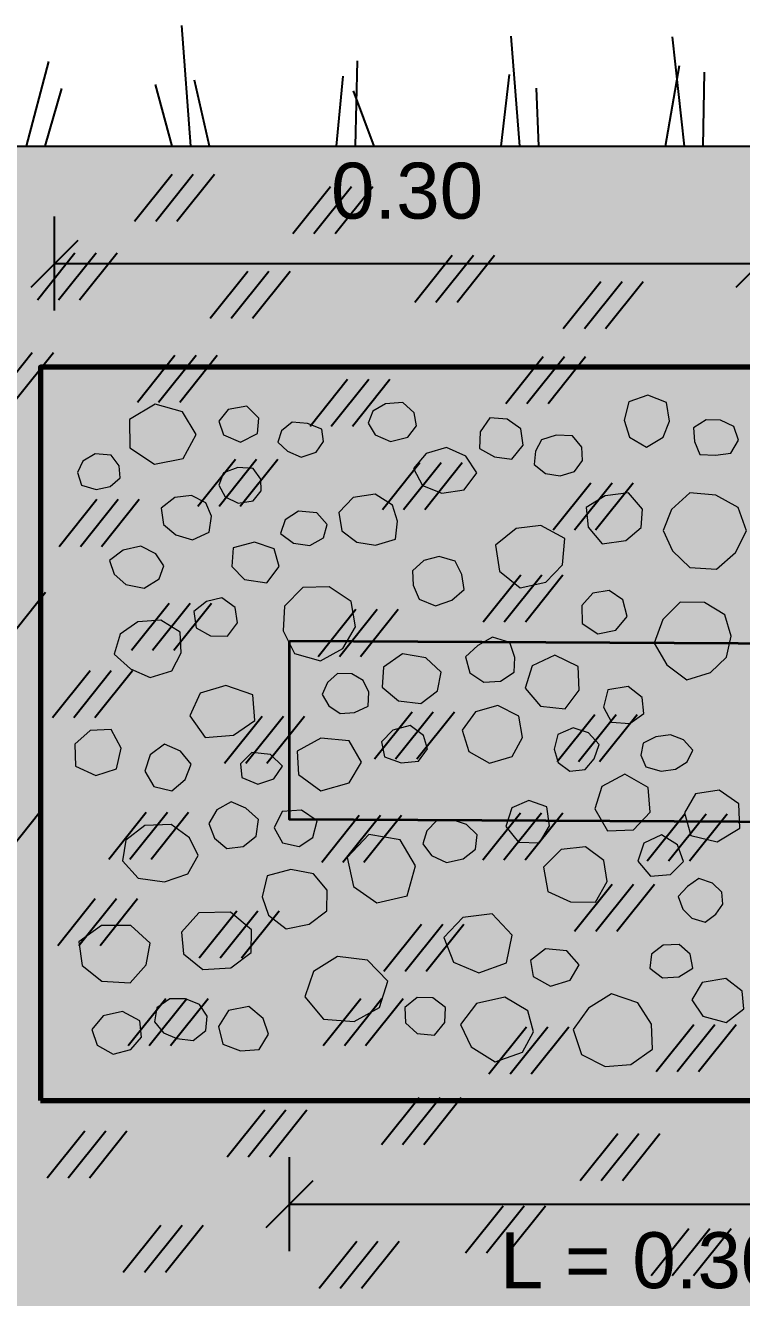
# Model space of a CAD drawing. Header units: metres. Extents: x 349703 to 349913, y 9282546 to 9282694.
# Drawn here: x 349825.86 to 349833.48, y 9282591.54 to 9282605.07 of the extents above; entities that cross this region are included whole.
import ezdxf
from ezdxf.enums import TextEntityAlignment as Align

# ---------------------------------------------------------------- set-up
doc = ezdxf.new("R2010")
doc.units = ezdxf.units.M
doc.header["$LTSCALE"] = 0.25
for name, color, linetype in [('LEY-COTA', 94, 'Continuous'), ('LEY-RELLENO', 8, 'Continuous'), ('LEY-SIMBOLO', 7, 'Continuous'), ('LEY-TEXTO', 7, 'Continuous')]:
    doc.layers.add(name, color=color, linetype=linetype)
doc.styles.add('ARIAL', font='arial.ttf')

# ---------------------------------------------------------------- blocks, each defined once
blk = doc.blocks.new('DETALLE_LLORADERO')
at = {"layer": 'LEY-RELLENO', "true_color": 0xecdec8}
h = blk.add_hatch(color=7, dxfattribs=at)
h.dxf.hatch_style = 1
h.paths.add_polyline_path([(-0.55, -0.31), (1.15, -0.31), (1.15, 0.6), (0.6, 0.6), (0.6, -0.1), (0, -0.1), (0, 0.6), (-0.55, 0.6)])
at = {"layer": 'LEY-RELLENO', "true_color": 0xe8e0d0}
h = blk.add_hatch(color=7, dxfattribs=at)
h.dxf.hatch_style = 1
h.paths.add_polyline_path([(-0.3, 0.2), (0, 0.2), (0, 0.5), (-0.3, 0.5)])
at = {"layer": 'LEY-RELLENO', "true_color": 0x847c70}
h = blk.add_hatch(color=7, dxfattribs=at)
h.dxf.hatch_style = 1
h.paths.add_polyline_path([(-0.05543, 0.47616), (-0.04817, 0.47193), (-0.04105, 0.47616), (-0.03828, 0.48299), (-0.03959, 0.49099), (-0.04762, 0.49406), (-0.05566, 0.49123), (-0.05757, 0.48345)])
at = {"layer": 'LEY-RELLENO', "true_color": 0xb0a084}
h = blk.add_hatch(color=7, dxfattribs=at)
h.dxf.hatch_style = 1
h.paths.add_polyline_path([(-0.25714, 0.49024), (-0.26817, 0.48376), (-0.26795, 0.4716), (-0.25748, 0.46476), (-0.24521, 0.46711), (-0.23981, 0.47727), (-0.2455, 0.48692)])
at = {"layer": 'LEY-RELLENO', "true_color": 0xbaa88c}
h = blk.add_hatch(color=7, dxfattribs=at)
h.dxf.hatch_style = 1
h.paths.add_polyline_path([(-0.22813, 0.47721), (-0.22085, 0.47407), (-0.21365, 0.47777), (-0.21307, 0.48425), (-0.21819, 0.48936), (-0.22608, 0.48802), (-0.23011, 0.48302)])
h = blk.add_hatch(color=7, dxfattribs=at)
h.dxf.hatch_style = 1
h.paths.add_polyline_path([(-0.15912, 0.49033), (-0.16459, 0.48723), (-0.16654, 0.48215), (-0.16361, 0.47718), (-0.15706, 0.47439), (-0.14975, 0.47616), (-0.14594, 0.48108), (-0.14695, 0.48656), (-0.1518, 0.49092)])
at = {"layer": 'LEY-RELLENO', "true_color": 0x847c70}
h = blk.add_hatch(color=7, dxfattribs=at)
h.dxf.hatch_style = 1
h.paths.add_polyline_path([(-0.18553, 0.47432), (-0.18631, 0.47956), (-0.19231, 0.48197), (-0.19887, 0.48262), (-0.20347, 0.47894), (-0.20501, 0.47408), (-0.20088, 0.47029), (-0.19511, 0.46773), (-0.18874, 0.4698)])
at = {"layer": 'LEY-RELLENO', "true_color": 0xb0a084}
h = blk.add_hatch(color=7, dxfattribs=at)
h.dxf.hatch_style = 1
h.paths.add_polyline_path([(-0.10067, 0.47278), (-0.10165, 0.4798), (-0.10737, 0.48379), (-0.11479, 0.48435), (-0.11893, 0.47839), (-0.11917, 0.47131), (-0.11283, 0.46776), (-0.10538, 0.46688)])
h = blk.add_hatch(color=7, dxfattribs=at)
h.dxf.hatch_style = 1
h.paths.add_polyline_path([(-0.02816, 0.4801), (-0.02769, 0.47439), (-0.02548, 0.46887), (-0.01881, 0.4686), (-0.01219, 0.46941), (-0.00895, 0.47491), (-0.01098, 0.48068), (-0.0166, 0.48338), (-0.02281, 0.4836)])
at = {"layer": 'LEY-RELLENO', "true_color": 0x847c70}
h = blk.add_hatch(color=7, dxfattribs=at)
h.dxf.hatch_style = 1
h.paths.add_polyline_path([(-0.09589, 0.46463), (-0.09107, 0.46074), (-0.0848, 0.45974), (-0.0788, 0.46162), (-0.0753, 0.46627), (-0.07558, 0.47191), (-0.07967, 0.47674), (-0.08661, 0.47698), (-0.09277, 0.47512), (-0.09541, 0.47017)])
at = {"layer": 'LEY-RELLENO', "true_color": 0xc4b69c}
h = blk.add_hatch(color=7, dxfattribs=at)
h.dxf.hatch_style = 1
h.paths.add_polyline_path([(-0.1332, 0.47178), (-0.14194, 0.46925), (-0.14723, 0.4628), (-0.14342, 0.4557), (-0.13523, 0.45239), (-0.12566, 0.45381), (-0.12033, 0.461), (-0.12503, 0.46817)])
h = blk.add_hatch(color=7, dxfattribs=at)
h.dxf.hatch_style = 1
h.paths.add_polyline_path([(-0.2763, 0.45515), (-0.27202, 0.45884), (-0.27252, 0.46393), (-0.27592, 0.46857), (-0.28267, 0.46908), (-0.2879, 0.466), (-0.2903, 0.46118), (-0.28859, 0.45579), (-0.28225, 0.45398)])
at = {"layer": 'LEY-RELLENO', "true_color": 0x847c70}
h = blk.add_hatch(color=7, dxfattribs=at)
h.dxf.hatch_style = 1
h.paths.add_polyline_path([(-0.21203, 0.45342), (-0.21223, 0.45837), (-0.21555, 0.46293), (-0.22206, 0.46324), (-0.22808, 0.46104), (-0.23009, 0.45573), (-0.22739, 0.45084), (-0.22189, 0.44813), (-0.21549, 0.44904)])
at = {"layer": 'LEY-RELLENO', "true_color": 0xbaa88c}
h = blk.add_hatch(color=7, dxfattribs=at)
h.dxf.hatch_style = 1
h.paths.add_polyline_path([(-0.23414, 0.43583), (-0.23318, 0.44255), (-0.23562, 0.44827), (-0.24167, 0.45143), (-0.2488, 0.45051), (-0.25461, 0.44592), (-0.25359, 0.43908), (-0.24836, 0.43467), (-0.24124, 0.43258)])
h = blk.add_hatch(color=7, dxfattribs=at)
h.dxf.hatch_style = 1
h.paths.add_polyline_path([(-0.17776, 0.4363), (-0.17138, 0.43147), (-0.16337, 0.43019), (-0.1549, 0.43284), (-0.15403, 0.44047), (-0.15624, 0.44731), (-0.16353, 0.45196), (-0.17287, 0.45049), (-0.17907, 0.44421)])
at = {"layer": 'LEY-RELLENO', "true_color": 0x968a76}
h = blk.add_hatch(color=7, dxfattribs=at)
h.dxf.hatch_style = 1
h.paths.add_polyline_path([(-0.04987, 0.44553), (-0.05576, 0.45249), (-0.06572, 0.45117), (-0.07386, 0.44634), (-0.07297, 0.43788), (-0.06699, 0.43078), (-0.05686, 0.43218), (-0.05033, 0.4377)])
at = {"layer": 'LEY-RELLENO', "true_color": 0xc4b69c}
h = blk.add_hatch(color=7, dxfattribs=at)
h.dxf.hatch_style = 1
h.paths.add_polyline_path([(-0.04103, 0.43651), (-0.0371, 0.42787), (-0.02975, 0.42074), (-0.01836, 0.42007), (-0.0102, 0.42712), (-0.00556, 0.43635), (-0.0091, 0.44627), (-0.01859, 0.45159), (-0.02971, 0.45256), (-0.03756, 0.44548)])
at = {"layer": 'LEY-RELLENO', "true_color": 0xb0a084}
h = blk.add_hatch(color=7, dxfattribs=at)
h.dxf.hatch_style = 1
h.paths.add_polyline_path([(-0.18395, 0.43906), (-0.18844, 0.44401), (-0.19613, 0.44473), (-0.2019, 0.441), (-0.20388, 0.43518), (-0.19833, 0.43116), (-0.19143, 0.43005), (-0.18558, 0.43335)])
h = blk.add_hatch(color=7, dxfattribs=at)
h.dxf.hatch_style = 1
h.paths.add_polyline_path([(-0.08282, 0.43305), (-0.09309, 0.43862), (-0.10365, 0.43731), (-0.11236, 0.43032), (-0.11065, 0.41926), (-0.10184, 0.41212), (-0.09096, 0.41447), (-0.08385, 0.42191)])
at = {"layer": 'LEY-RELLENO', "true_color": 0xbaa88c}
h = blk.add_hatch(color=7, dxfattribs=at)
h.dxf.hatch_style = 1
h.paths.add_polyline_path([(-0.25687, 0.42654), (-0.26326, 0.42981), (-0.27081, 0.42815), (-0.27656, 0.42377), (-0.27456, 0.41787), (-0.2697, 0.41356), (-0.26184, 0.4119), (-0.2555, 0.41587), (-0.25351, 0.4215)])
at = {"layer": 'LEY-RELLENO', "true_color": 0xc4b69c}
h = blk.add_hatch(color=7, dxfattribs=at)
h.dxf.hatch_style = 1
h.paths.add_polyline_path([(-0.20657, 0.42865), (-0.21486, 0.43148), (-0.22396, 0.42916), (-0.2246, 0.42123), (-0.21911, 0.41563), (-0.20967, 0.4143), (-0.20449, 0.42119)])
at = {"layer": 'LEY-RELLENO', "true_color": 0xbaa88c}
h = blk.add_hatch(color=7, dxfattribs=at)
h.dxf.hatch_style = 1
h.paths.add_polyline_path([(-0.13628, 0.42542), (-0.14281, 0.42372), (-0.14776, 0.41936), (-0.14742, 0.4132), (-0.14479, 0.40728), (-0.13793, 0.4044), (-0.131, 0.40684), (-0.12578, 0.41143), (-0.12666, 0.41781), (-0.12955, 0.42349)])
at = {"layer": 'LEY-RELLENO', "true_color": 0x968a76}
h = blk.add_hatch(color=7, dxfattribs=at)
h.dxf.hatch_style = 1
h.paths.add_polyline_path([(-0.20267, 0.39387), (-0.19785, 0.38415), (-0.1869, 0.38103), (-0.17733, 0.38636), (-0.17199, 0.39549), (-0.17385, 0.40635), (-0.18322, 0.41252), (-0.19441, 0.4122), (-0.20219, 0.40437)])
h = blk.add_hatch(color=7, dxfattribs=at)
h.dxf.hatch_style = 1
h.paths.add_polyline_path([(-0.23365, 0.39163), (-0.22634, 0.39157), (-0.22218, 0.39723), (-0.22319, 0.40374), (-0.22876, 0.40778), (-0.23539, 0.40629), (-0.24074, 0.40198), (-0.23972, 0.39515)])
h = blk.add_hatch(color=7, dxfattribs=at)
h.dxf.hatch_style = 1
h.paths.add_polyline_path([(-0.07549, 0.39698), (-0.06881, 0.39254), (-0.06116, 0.39413), (-0.05637, 0.39994), (-0.05827, 0.40693), (-0.06406, 0.4109), (-0.07097, 0.40977), (-0.07559, 0.40452)])
at = {"layer": 'LEY-RELLENO', "true_color": 0xb0a084}
h = blk.add_hatch(color=7, dxfattribs=at)
h.dxf.hatch_style = 1
h.paths.add_polyline_path([(-0.03098, 0.37302), (-0.02095, 0.37616), (-0.0141, 0.38255), (-0.01208, 0.39149), (-0.01486, 0.40065), (-0.02339, 0.40583), (-0.03384, 0.40595), (-0.04125, 0.39857), (-0.04485, 0.38859), (-0.03951, 0.37939)])
at = {"layer": 'LEY-RELLENO', "true_color": 0xc4b69c}
h = blk.add_hatch(color=7, dxfattribs=at)
h.dxf.hatch_style = 1
h.paths.add_polyline_path([(-0.24619, 0.38452), (-0.24655, 0.3932), (-0.25482, 0.3984), (-0.26452, 0.39766), (-0.2721, 0.39246), (-0.27463, 0.38386), (-0.26775, 0.37762), (-0.25936, 0.37396), (-0.2501, 0.37685)])
at = {"layer": 'LEY-RELLENO', "true_color": 0x968a76}
h = blk.add_hatch(color=7, dxfattribs=at)
h.dxf.hatch_style = 1
h.paths.add_polyline_path([(-0.10621, 0.38892), (-0.11369, 0.39116), (-0.11988, 0.38754), (-0.12518, 0.38276), (-0.12334, 0.37597), (-0.11734, 0.372), (-0.11025, 0.37246), (-0.10446, 0.37617), (-0.10419, 0.38244)])
at = {"layer": 'LEY-RELLENO', "true_color": 0xb4d6f6}
h = blk.add_hatch(color=7, dxfattribs=at)
h.dxf.hatch_style = 1
h.paths.add_polyline_path([(-0.2, 0.3895), (0.1, 0.388), (0.1, 0.312), (-0.2, 0.3135)])
at = {"layer": 'LEY-RELLENO', "true_color": 0xc4b69c}
h = blk.add_hatch(color=7, dxfattribs=at)
h.dxf.hatch_style = 1
h.paths.add_polyline_path([(-0.15369, 0.36404), (-0.14419, 0.36296), (-0.137, 0.36824), (-0.13545, 0.37621), (-0.14196, 0.38237), (-0.152, 0.384), (-0.15997, 0.37831), (-0.16055, 0.36983)])
at = {"layer": 'LEY-RELLENO', "true_color": 0xbaa88c}
h = blk.add_hatch(color=7, dxfattribs=at)
h.dxf.hatch_style = 1
h.paths.add_polyline_path([(-0.09972, 0.36937), (-0.09318, 0.36179), (-0.0828, 0.36064), (-0.0768, 0.36863), (-0.07721, 0.37871), (-0.08717, 0.38341), (-0.09675, 0.37889)])
at = {"layer": 'LEY-RELLENO', "true_color": 0xb0a084}
h = blk.add_hatch(color=7, dxfattribs=at)
h.dxf.hatch_style = 1
h.paths.add_polyline_path([(-0.17243, 0.3591), (-0.16658, 0.36182), (-0.16629, 0.36776), (-0.16867, 0.37264), (-0.17353, 0.37558), (-0.17959, 0.37573), (-0.18381, 0.37183), (-0.18619, 0.36674), (-0.18323, 0.36188), (-0.17847, 0.3586)])
h = blk.add_hatch(color=7, dxfattribs=at)
h.dxf.hatch_style = 1
h.paths.add_polyline_path([(-0.23802, 0.36725), (-0.24237, 0.35771), (-0.23588, 0.34843), (-0.22379, 0.34944), (-0.21479, 0.35574), (-0.21568, 0.36652), (-0.22714, 0.37049)])
at = {"layer": 'LEY-RELLENO', "true_color": 0x968a76}
h = blk.add_hatch(color=7, dxfattribs=at)
h.dxf.hatch_style = 1
h.paths.add_polyline_path([(-0.06308, 0.35493), (-0.0552, 0.35434), (-0.04921, 0.35864), (-0.05001, 0.36539), (-0.05597, 0.37009), (-0.06462, 0.36865), (-0.06645, 0.36129)])
at = {"layer": 'LEY-RELLENO', "true_color": 0x232323}
h = blk.add_hatch(color=7, dxfattribs=at)
h.dxf.hatch_style = 1
h.paths.add_polyline_path([(-0.176, 0.362), (-0.17717, 0.36483), (-0.18, 0.366), (-0.18283, 0.36483), (-0.184, 0.362), (-0.18283, 0.35917), (-0.18, 0.358), (-0.17717, 0.35917)])
h = blk.add_hatch(color=7, dxfattribs=at)
h.dxf.hatch_style = 1
h.paths.add_polyline_path([(-0.126, 0.362), (-0.12717, 0.36483), (-0.13, 0.366), (-0.13283, 0.36483), (-0.134, 0.362), (-0.13283, 0.35917), (-0.13, 0.358), (-0.12717, 0.35917)])
h = blk.add_hatch(color=7, dxfattribs=at)
h.dxf.hatch_style = 1
h.paths.add_polyline_path([(-0.076, 0.362), (-0.07717, 0.36483), (-0.08, 0.366), (-0.08283, 0.36483), (-0.084, 0.362), (-0.08283, 0.35917), (-0.08, 0.358), (-0.07717, 0.35917)])
h = blk.add_hatch(color=7, dxfattribs=at)
h.dxf.hatch_style = 1
h.paths.add_polyline_path([(-0.026, 0.362), (-0.02717, 0.36483), (-0.03, 0.366), (-0.03283, 0.36483), (-0.034, 0.362), (-0.03283, 0.35917), (-0.03, 0.358), (-0.02717, 0.35917)])
at = {"layer": 'LEY-RELLENO', "true_color": 0xb0a084}
h = blk.add_hatch(color=7, dxfattribs=at)
h.dxf.hatch_style = 1
h.paths.add_polyline_path([(-0.12659, 0.35161), (-0.12366, 0.3425), (-0.11495, 0.33747), (-0.1053, 0.34039), (-0.10084, 0.34841), (-0.10249, 0.35749), (-0.1114, 0.36204), (-0.12089, 0.35935)])
at = {"layer": 'LEY-RELLENO', "true_color": 0xbaa88c}
h = blk.add_hatch(color=7, dxfattribs=at)
h.dxf.hatch_style = 1
h.paths.add_polyline_path([(-0.27369, 0.33518), (-0.2717, 0.34387), (-0.2759, 0.35186), (-0.28491, 0.35143), (-0.29137, 0.34567), (-0.29112, 0.3362), (-0.2824, 0.33226)])
at = {"layer": 'LEY-RELLENO', "true_color": 0xb0a084}
h = blk.add_hatch(color=7, dxfattribs=at)
h.dxf.hatch_style = 1
h.paths.add_polyline_path([(-0.14509, 0.33843), (-0.14135, 0.34363), (-0.14306, 0.34924), (-0.14865, 0.35356), (-0.15612, 0.35155), (-0.16093, 0.34666), (-0.15956, 0.34022), (-0.15245, 0.33762)])
at = {"layer": 'LEY-RELLENO', "true_color": 0xbaa88c}
h = blk.add_hatch(color=7, dxfattribs=at)
h.dxf.hatch_style = 1
h.paths.add_polyline_path([(-0.08746, 0.34345), (-0.08566, 0.33786), (-0.08073, 0.33409), (-0.07428, 0.33477), (-0.07044, 0.33941), (-0.06825, 0.34547), (-0.07285, 0.3504), (-0.07938, 0.35254), (-0.08581, 0.34967)])
at = {"layer": 'LEY-RELLENO', "true_color": 0xc4b69c}
h = blk.add_hatch(color=7, dxfattribs=at)
h.dxf.hatch_style = 1
h.paths.add_polyline_path([(-0.17461, 0.34707), (-0.18668, 0.3481), (-0.1968, 0.34268), (-0.19616, 0.33266), (-0.18665, 0.32572), (-0.17462, 0.32915), (-0.16942, 0.33798)])
at = {"layer": 'LEY-RELLENO', "true_color": 0xb0a084}
h = blk.add_hatch(color=7, dxfattribs=at)
h.dxf.hatch_style = 1
h.paths.add_polyline_path([(-0.03574, 0.33502), (-0.0308, 0.33806), (-0.02835, 0.34303), (-0.03233, 0.34738), (-0.03799, 0.34962), (-0.04411, 0.34879), (-0.04954, 0.34603), (-0.05055, 0.34096), (-0.04835, 0.33598), (-0.04194, 0.33417)])
at = {"layer": 'LEY-RELLENO', "true_color": 0xbaa88c}
h = blk.add_hatch(color=7, dxfattribs=at)
h.dxf.hatch_style = 1
h.paths.add_polyline_path([(-0.2616, 0.33417), (-0.25779, 0.32759), (-0.25011, 0.32573), (-0.24447, 0.33051), (-0.24187, 0.33709), (-0.24635, 0.34267), (-0.25326, 0.34564), (-0.25938, 0.34111)])
at = {"layer": 'LEY-RELLENO', "true_color": 0xb0a084}
h = blk.add_hatch(color=7, dxfattribs=at)
h.dxf.hatch_style = 1
h.paths.add_polyline_path([(-0.22084, 0.33725), (-0.22029, 0.33139), (-0.21346, 0.3286), (-0.20667, 0.33086), (-0.20295, 0.33629), (-0.20806, 0.34126), (-0.21611, 0.34211)])
at = {"layer": 'LEY-RELLENO', "true_color": 0x232323}
h = blk.add_hatch(color=7, dxfattribs=at)
h.dxf.hatch_style = 1
h.paths.add_polyline_path([(-0.176, 0.338), (-0.17717, 0.34083), (-0.18, 0.342), (-0.18283, 0.34083), (-0.184, 0.338), (-0.18283, 0.33517), (-0.18, 0.334), (-0.17717, 0.33517)])
h = blk.add_hatch(color=7, dxfattribs=at)
h.dxf.hatch_style = 1
h.paths.add_polyline_path([(-0.126, 0.338), (-0.12717, 0.34083), (-0.13, 0.342), (-0.13283, 0.34083), (-0.134, 0.338), (-0.13283, 0.33517), (-0.13, 0.334), (-0.12717, 0.33517)])
h = blk.add_hatch(color=7, dxfattribs=at)
h.dxf.hatch_style = 1
h.paths.add_polyline_path([(-0.076, 0.338), (-0.07717, 0.34083), (-0.08, 0.342), (-0.08283, 0.34083), (-0.084, 0.338), (-0.08283, 0.33517), (-0.08, 0.334), (-0.07717, 0.33517)])
h = blk.add_hatch(color=7, dxfattribs=at)
h.dxf.hatch_style = 1
h.paths.add_polyline_path([(-0.026, 0.338), (-0.02717, 0.34083), (-0.03, 0.342), (-0.03283, 0.34083), (-0.034, 0.338), (-0.03283, 0.33517), (-0.03, 0.334), (-0.02717, 0.33517)])
at = {"layer": 'LEY-RELLENO', "true_color": 0xb0a084}
h = blk.add_hatch(color=7, dxfattribs=at)
h.dxf.hatch_style = 1
h.paths.add_polyline_path([(-0.04653, 0.31667), (-0.04742, 0.32721), (-0.0574, 0.33289), (-0.06713, 0.32764), (-0.07006, 0.31808), (-0.06474, 0.30879), (-0.05363, 0.30918)])
h = blk.add_hatch(color=7, dxfattribs=at)
h.dxf.hatch_style = 1
h.paths.add_polyline_path([(-0.01721, 0.3261), (-0.02732, 0.32446), (-0.03193, 0.31633), (-0.02932, 0.30671), (-0.01812, 0.304), (-0.00843, 0.3099), (-0.0088, 0.32023)])
at = {"layer": 'LEY-RELLENO', "true_color": 0xc4b69c}
h = blk.add_hatch(color=7, dxfattribs=at)
h.dxf.hatch_style = 1
h.paths.add_polyline_path([(-0.22489, 0.32113), (-0.23093, 0.31763), (-0.23442, 0.31181), (-0.23187, 0.30561), (-0.2267, 0.30126), (-0.21976, 0.30209), (-0.21426, 0.30649), (-0.21325, 0.31363), (-0.21855, 0.31833)])
h = blk.add_hatch(color=7, dxfattribs=at)
h.dxf.hatch_style = 1
h.paths.add_polyline_path([(-0.09822, 0.32158), (-0.10543, 0.31853), (-0.10795, 0.31064), (-0.10256, 0.30387), (-0.0937, 0.30369), (-0.08936, 0.31089), (-0.09054, 0.31893)])
at = {"layer": 'LEY-RELLENO', "true_color": 0xbaa88c}
h = blk.add_hatch(color=7, dxfattribs=at)
h.dxf.hatch_style = 1
h.paths.add_polyline_path([(-0.18832, 0.31306), (-0.19488, 0.31755), (-0.20311, 0.31696), (-0.20651, 0.31001), (-0.20301, 0.3037), (-0.19591, 0.30205), (-0.19004, 0.30592)])
at = {"layer": 'LEY-RELLENO', "true_color": 0xb0a084}
h = blk.add_hatch(color=7, dxfattribs=at)
h.dxf.hatch_style = 1
h.paths.add_polyline_path([(-0.2426, 0.30577), (-0.25034, 0.31145), (-0.2616, 0.31102), (-0.26962, 0.30479), (-0.27112, 0.29597), (-0.26444, 0.28858), (-0.25328, 0.28708), (-0.24325, 0.2905), (-0.23894, 0.29823)])
at = {"layer": 'LEY-RELLENO', "true_color": 0xbaa88c}
h = blk.add_hatch(color=7, dxfattribs=at)
h.dxf.hatch_style = 1
h.paths.add_polyline_path([(-0.13325, 0.29521), (-0.12619, 0.29687), (-0.12088, 0.30099), (-0.12024, 0.30701), (-0.12469, 0.31145), (-0.13062, 0.31344), (-0.13733, 0.3132), (-0.14155, 0.30881), (-0.14327, 0.30326), (-0.13962, 0.29821)])
h = blk.add_hatch(color=7, dxfattribs=at)
h.dxf.hatch_style = 1
h.paths.add_polyline_path([(-0.14635, 0.29386), (-0.15298, 0.30496), (-0.16621, 0.30713), (-0.17553, 0.29743), (-0.17283, 0.28508), (-0.1628, 0.27808), (-0.15001, 0.28115)])
h = blk.add_hatch(color=7, dxfattribs=at)
h.dxf.hatch_style = 1
h.paths.add_polyline_path([(-0.03493, 0.30275), (-0.04168, 0.3071), (-0.04926, 0.30345), (-0.05184, 0.29588), (-0.04638, 0.28947), (-0.03793, 0.29013), (-0.03239, 0.29573)])
at = {"layer": 'LEY-RELLENO', "true_color": 0x968a76}
h = blk.add_hatch(color=7, dxfattribs=at)
h.dxf.hatch_style = 1
h.paths.add_polyline_path([(-0.08053, 0.2785), (-0.06977, 0.27834), (-0.0649, 0.28712), (-0.06634, 0.29607), (-0.07413, 0.302), (-0.08444, 0.30075), (-0.09196, 0.29332), (-0.09011, 0.28299)])
at = {"layer": 'LEY-RELLENO', "true_color": 0xb0a084}
h = blk.add_hatch(color=7, dxfattribs=at)
h.dxf.hatch_style = 1
h.paths.add_polyline_path([(-0.21171, 0.28065), (-0.20892, 0.27286), (-0.20145, 0.26711), (-0.19163, 0.26903), (-0.18417, 0.27474), (-0.18405, 0.28345), (-0.1898, 0.29047), (-0.19952, 0.29236), (-0.20959, 0.28953)])
at = {"layer": 'LEY-RELLENO', "true_color": 0xbaa88c}
h = blk.add_hatch(color=7, dxfattribs=at)
h.dxf.hatch_style = 1
h.paths.add_polyline_path([(-0.01564, 0.27751), (-0.01613, 0.2827), (-0.0201, 0.28646), (-0.02582, 0.2885), (-0.03062, 0.28501), (-0.03463, 0.28077), (-0.03262, 0.27544), (-0.02881, 0.27166), (-0.02317, 0.26987), (-0.01856, 0.27326)])
at = {"layer": 'LEY-RELLENO', "true_color": 0x847c70}
h = blk.add_hatch(color=7, dxfattribs=at)
h.dxf.hatch_style = 1
h.paths.add_polyline_path([(-0.2251, 0.27411), (-0.23861, 0.27381), (-0.24595, 0.26559), (-0.2451, 0.25649), (-0.23692, 0.24981), (-0.225, 0.25049), (-0.2163, 0.25693), (-0.21614, 0.26664)])
at = {"layer": 'LEY-RELLENO', "true_color": 0xbaa88c}
h = blk.add_hatch(color=7, dxfattribs=at)
h.dxf.hatch_style = 1
h.paths.add_polyline_path([(-0.10525, 0.2644), (-0.11384, 0.27344), (-0.1263, 0.27192), (-0.13443, 0.26341), (-0.13027, 0.25282), (-0.11946, 0.24834), (-0.10774, 0.25263)])
at = {"layer": 'LEY-RELLENO', "true_color": 0xb0a084}
h = blk.add_hatch(color=7, dxfattribs=at)
h.dxf.hatch_style = 1
h.paths.add_polyline_path([(-0.28828, 0.25141), (-0.27985, 0.24477), (-0.26789, 0.24402), (-0.26096, 0.25168), (-0.25931, 0.26099), (-0.26755, 0.26849), (-0.28008, 0.26842), (-0.28962, 0.26153)])
at = {"layer": 'LEY-RELLENO', "true_color": 0xc4b69c}
h = blk.add_hatch(color=7, dxfattribs=at)
h.dxf.hatch_style = 1
h.paths.add_polyline_path([(-0.02957, 0.25624), (-0.03428, 0.26034), (-0.04109, 0.26006), (-0.04602, 0.25625), (-0.04666, 0.25038), (-0.04139, 0.24615), (-0.03432, 0.2467), (-0.02844, 0.25029)])
at = {"layer": 'LEY-RELLENO', "true_color": 0x968a76}
h = blk.add_hatch(color=7, dxfattribs=at)
h.dxf.hatch_style = 1
h.paths.add_polyline_path([(-0.17963, 0.25526), (-0.18983, 0.24895), (-0.1935, 0.23814), (-0.18563, 0.22866), (-0.17258, 0.22765), (-0.1618, 0.23356), (-0.1582, 0.24475), (-0.16688, 0.25371)])
at = {"layer": 'LEY-RELLENO', "true_color": 0x847c70}
h = blk.add_hatch(color=7, dxfattribs=at)
h.dxf.hatch_style = 1
h.paths.add_polyline_path([(-0.08208, 0.25773), (-0.09104, 0.2586), (-0.09744, 0.25365), (-0.09636, 0.24676), (-0.08903, 0.24268), (-0.08055, 0.24515), (-0.07675, 0.25175)])
at = {"layer": 'LEY-RELLENO', "true_color": 0xc4b69c}
h = blk.add_hatch(color=7, dxfattribs=at)
h.dxf.hatch_style = 1
h.paths.add_polyline_path([(-0.02879, 0.23692), (-0.0242, 0.22993), (-0.0142, 0.22715), (-0.00676, 0.23304), (-0.00748, 0.24049), (-0.01438, 0.24594), (-0.02451, 0.24423)])
at = {"layer": 'LEY-RELLENO', "true_color": 0xb0a084}
h = blk.add_hatch(color=7, dxfattribs=at)
h.dxf.hatch_style = 1
h.paths.add_polyline_path([(-0.07931, 0.22423), (-0.07572, 0.21357), (-0.06565, 0.20856), (-0.05484, 0.2094), (-0.04564, 0.21586), (-0.04606, 0.22657), (-0.05186, 0.23551), (-0.06305, 0.23936), (-0.07283, 0.23328)])
at = {"layer": 'LEY-RELLENO', "true_color": 0x968a76}
h = blk.add_hatch(color=7, dxfattribs=at)
h.dxf.hatch_style = 1
h.paths.add_polyline_path([(-0.23561, 0.22384), (-0.23509, 0.22989), (-0.23832, 0.23491), (-0.24422, 0.23727), (-0.25095, 0.23727), (-0.25647, 0.23348), (-0.25743, 0.22749), (-0.2536, 0.2228), (-0.248, 0.22046), (-0.24102, 0.21955)])
at = {"layer": 'LEY-RELLENO', "true_color": 0xc4b69c}
h = blk.add_hatch(color=7, dxfattribs=at)
h.dxf.hatch_style = 1
h.paths.add_polyline_path([(-0.2129, 0.21569), (-0.20901, 0.22223), (-0.21123, 0.22895), (-0.21738, 0.23404), (-0.22603, 0.23228), (-0.23028, 0.22545), (-0.22838, 0.21799), (-0.22094, 0.21512)])
at = {"layer": 'LEY-RELLENO', "true_color": 0xb0a084}
h = blk.add_hatch(color=7, dxfattribs=at)
h.dxf.hatch_style = 1
h.paths.add_polyline_path([(-0.1507, 0.22707), (-0.14571, 0.2226), (-0.1384, 0.22186), (-0.13395, 0.22721), (-0.13371, 0.23363), (-0.13903, 0.23765), (-0.14573, 0.23779), (-0.15095, 0.23354)])
at = {"layer": 'LEY-RELLENO', "true_color": 0xbaa88c}
h = blk.add_hatch(color=7, dxfattribs=at)
h.dxf.hatch_style = 1
h.paths.add_polyline_path([(-0.12051, 0.23525), (-0.12733, 0.22637), (-0.12272, 0.21681), (-0.11258, 0.21055), (-0.10093, 0.21465), (-0.0962, 0.22319), (-0.09859, 0.23219), (-0.10839, 0.23804)])
at = {"layer": 'LEY-RELLENO', "true_color": 0xb0a084}
h = blk.add_hatch(color=7, dxfattribs=at)
h.dxf.hatch_style = 1
h.paths.add_polyline_path([(-0.263, 0.22094), (-0.26364, 0.22796), (-0.27104, 0.23194), (-0.27931, 0.23001), (-0.28418, 0.22423), (-0.28188, 0.21752), (-0.27509, 0.2138), (-0.26756, 0.21572)])
at = {"layer": 'LEY-COTA', "color": 94}
for p, q in [((-0.3, 0.53), (-0.3, 0.57)), ((-0.31, 0.54), (-0.29, 0.56)), ((-0.01, 0.54), (0.01, 0.56)), ((-0.3, 0.55), (0, 0.55)), ((-0.2, 0.13), (-0.2, 0.17)), ((-0.21, 0.14), (-0.19, 0.16)), ((-0.2, 0.15), (0.1, 0.15))]:
    blk.add_line(p, q, dxfattribs=at)
at = {"layer": 'LEY-RELLENO', "true_color": 0xa5845c}
for p, q in [((-0.26596, 0.56809), (-0.24996, 0.58809)), ((-0.25696, 0.56809), (-0.24096, 0.58809)), ((-0.24796, 0.56809), (-0.23196, 0.58809)), ((-0.19863, 0.56284), (-0.18263, 0.58284)), ((-0.18963, 0.56284), (-0.17363, 0.58284)), ((-0.18063, 0.56284), (-0.16463, 0.58284)), ((-0.30731, 0.53455), (-0.29131, 0.55455)), ((-0.29831, 0.53455), (-0.28231, 0.55455)), ((-0.28931, 0.53455), (-0.27331, 0.55455)), ((-0.14676, 0.53364), (-0.13076, 0.55364)), ((-0.13776, 0.53364), (-0.12176, 0.55364)), ((-0.12876, 0.53364), (-0.11276, 0.55364)), ((-0.2338, 0.52676), (-0.2178, 0.54676)), ((-0.2248, 0.52676), (-0.2088, 0.54676)), ((-0.2158, 0.52676), (-0.1998, 0.54676)), ((-0.08355, 0.52235), (-0.06755, 0.54235)), ((-0.07455, 0.52235), (-0.05855, 0.54235)), ((-0.06555, 0.52235), (-0.04955, 0.54235)), ((-0.32551, 0.49223), (-0.30951, 0.51223)), ((-0.31651, 0.49223), (-0.30051, 0.51223)), ((-0.26476, 0.49113), (-0.24876, 0.51113)), ((-0.25576, 0.49113), (-0.23976, 0.51113)), ((-0.24676, 0.49113), (-0.23076, 0.51113)), ((-0.10804, 0.49056), (-0.09204, 0.51056)), ((-0.09904, 0.49056), (-0.08304, 0.51056)), ((-0.09004, 0.49056), (-0.07404, 0.51056)), ((-0.19129, 0.48087), (-0.17529, 0.50087)), ((-0.18229, 0.48087), (-0.16629, 0.50087)), ((-0.17329, 0.48087), (-0.15729, 0.50087)), ((-0.23902, 0.44683), (-0.22302, 0.46683)), ((-0.23002, 0.44683), (-0.21402, 0.46683)), ((-0.22102, 0.44683), (-0.20502, 0.46683)), ((-0.16051, 0.44537), (-0.14451, 0.46537)), ((-0.15151, 0.44537), (-0.13551, 0.46537)), ((-0.14251, 0.44537), (-0.12651, 0.46537)), ((-0.08778, 0.4368), (-0.07178, 0.4568)), ((-0.07878, 0.4368), (-0.06278, 0.4568)), ((-0.06978, 0.4368), (-0.05378, 0.4568)), ((-0.29799, 0.42975), (-0.28199, 0.44975)), ((-0.28899, 0.42975), (-0.27299, 0.44975)), ((-0.27999, 0.42975), (-0.26399, 0.44975)), ((-0.11766, 0.39767), (-0.10166, 0.41767)), ((-0.10866, 0.39767), (-0.09266, 0.41767)), ((-0.09966, 0.39767), (-0.08366, 0.41767)), ((-0.31979, 0.39024), (-0.30379, 0.41024)), ((-0.26726, 0.38558), (-0.25126, 0.40558)), ((-0.25826, 0.38558), (-0.24226, 0.40558)), ((-0.24926, 0.38558), (-0.23326, 0.40558)), ((-0.18779, 0.38296), (-0.17179, 0.40296)), ((-0.17879, 0.38296), (-0.16279, 0.40296)), ((-0.16979, 0.38296), (-0.15379, 0.40296)), ((-0.30085, 0.35689), (-0.28485, 0.37689)), ((-0.29185, 0.35689), (-0.27585, 0.37689)), ((-0.28285, 0.35689), (-0.26685, 0.37689)), ((-0.22765, 0.33757), (-0.21165, 0.35757)), ((-0.21865, 0.33757), (-0.20265, 0.35757)), ((-0.20965, 0.33757), (-0.19365, 0.35757)), ((-0.16389, 0.33931), (-0.14789, 0.35931)), ((-0.15489, 0.33931), (-0.13889, 0.35931)), ((-0.14589, 0.33931), (-0.12989, 0.35931)), ((-0.08609, 0.33823), (-0.07009, 0.35823)), ((-0.07709, 0.33823), (-0.06109, 0.35823)), ((-0.06809, 0.33823), (-0.05209, 0.35823)), ((-0.32207, 0.29698), (-0.30607, 0.31698)), ((-0.27695, 0.29668), (-0.26095, 0.31668)), ((-0.26795, 0.29668), (-0.25195, 0.31668)), ((-0.25895, 0.29668), (-0.24295, 0.31668)), ((-0.18634, 0.29537), (-0.17034, 0.31537)), ((-0.17734, 0.29537), (-0.16134, 0.31537)), ((-0.16834, 0.29537), (-0.15234, 0.31537)), ((-0.1178, 0.29641), (-0.1018, 0.31641)), ((-0.1088, 0.29641), (-0.0928, 0.31641)), ((-0.0998, 0.29641), (-0.0838, 0.31641)), ((-0.04781, 0.29592), (-0.03181, 0.31592)), ((-0.03881, 0.29592), (-0.02281, 0.31592)), ((-0.02981, 0.29592), (-0.01381, 0.31592)), ((-0.07872, 0.2661), (-0.06272, 0.2861)), ((-0.06972, 0.2661), (-0.05372, 0.2861)), ((-0.06072, 0.2661), (-0.04472, 0.2861)), ((-0.29865, 0.25997), (-0.28265, 0.27997)), ((-0.28965, 0.25997), (-0.27365, 0.27997)), ((-0.28065, 0.25997), (-0.26465, 0.27997)), ((-0.23849, 0.2547), (-0.22249, 0.2747)), ((-0.22949, 0.2547), (-0.21349, 0.2747)), ((-0.22049, 0.2547), (-0.20449, 0.2747)), ((-0.15983, 0.24906), (-0.14383, 0.26906)), ((-0.15083, 0.24906), (-0.13483, 0.26906)), ((-0.14183, 0.24906), (-0.12583, 0.26906)), ((-0.26867, 0.21737), (-0.25267, 0.23737)), ((-0.25967, 0.21737), (-0.24367, 0.23737)), ((-0.25067, 0.21737), (-0.23467, 0.23737)), ((-0.18569, 0.21747), (-0.16969, 0.23747)), ((-0.17669, 0.21747), (-0.16069, 0.23747)), ((-0.16769, 0.21747), (-0.15169, 0.23747)), ((-0.11516, 0.20543), (-0.09916, 0.22543)), ((-0.10616, 0.20543), (-0.09016, 0.22543)), ((-0.09716, 0.20543), (-0.08116, 0.22543)), ((-0.04403, 0.20637), (-0.02803, 0.22637)), ((-0.03503, 0.20637), (-0.01903, 0.22637)), ((-0.02603, 0.20637), (-0.01003, 0.22637)), ((-0.16092, 0.1753), (-0.14492, 0.1953)), ((-0.15192, 0.1753), (-0.13592, 0.1953)), ((-0.14292, 0.1753), (-0.12692, 0.1953)), ((-0.22659, 0.17012), (-0.21059, 0.19012)), ((-0.21759, 0.17012), (-0.20159, 0.19012)), ((-0.20859, 0.17012), (-0.19259, 0.19012)), ((-0.30317, 0.16114), (-0.28717, 0.18114)), ((-0.29417, 0.16114), (-0.27817, 0.18114)), ((-0.28517, 0.16114), (-0.26917, 0.18114)), ((-0.07639, 0.15996), (-0.06039, 0.17996)), ((-0.06739, 0.15996), (-0.05139, 0.17996)), ((-0.05839, 0.15996), (-0.04239, 0.17996)), ((-0.12515, 0.12918), (-0.10915, 0.14918)), ((-0.11615, 0.12918), (-0.10015, 0.14918)), ((-0.10715, 0.12918), (-0.09115, 0.14918)), ((-0.27073, 0.12097), (-0.25473, 0.14097)), ((-0.26173, 0.12097), (-0.24573, 0.14097)), ((-0.25273, 0.12097), (-0.23673, 0.14097)), ((-0.04616, 0.11963), (-0.03016, 0.13963)), ((-0.03716, 0.11963), (-0.02116, 0.13963)), ((-0.02816, 0.11963), (-0.01216, 0.13963)), ((-0.18742, 0.11422), (-0.17142, 0.13422)), ((-0.17842, 0.11422), (-0.16242, 0.13422)), ((-0.16942, 0.11422), (-0.15342, 0.13422))]:
    blk.add_line(p, q, dxfattribs=at)
at = {"layer": 'LEY-SIMBOLO', "true_color": 0x3c963c}
for p, q in [((-0.242, 0.6), (-0.24583, 0.65132)), ((-0.102, 0.6), (-0.10572, 0.64671)), ((-0.032, 0.6), (-0.03712, 0.64649)), ((-0.312, 0.6), (-0.30247, 0.63593)), ((-0.172, 0.6), (-0.17105, 0.63626)), ((-0.04, 0.6), (-0.03411, 0.63429)), ((-0.234, 0.6), (-0.24039, 0.62798)), ((-0.18, 0.6), (-0.17722, 0.62971)), ((-0.11, 0.6), (-0.10639, 0.63049)), ((-0.024, 0.6), (-0.0235, 0.6315)), ((-0.304, 0.6), (-0.29683, 0.62448)), ((-0.25, 0.6), (-0.25711, 0.62615)), ((-0.164, 0.6), (-0.17281, 0.62347)), ((-0.094, 0.6), (-0.09494, 0.6246))]:
    blk.add_line(p, q, dxfattribs=at)
at = {"layer": 'LEY-SIMBOLO', "true_color": 0xa5845c}
blk.add_line((-0.55, 0.6), (0, 0.6), dxfattribs=at)
at = {"layer": 'LEY-SIMBOLO', "lineweight": 70, "true_color": 0x0096c8}
blk.add_lwpolyline([(-0.306, 0.194), (0.006, 0.194), (0.006, 0.506), (-0.306, 0.506)], close=True, dxfattribs=at)
at = {"layer": 'LEY-SIMBOLO', "lineweight": 13, "true_color": 0x464646}
for points in [[(-0.05543, 0.47616), (-0.04817, 0.47193), (-0.04105, 0.47616), (-0.03828, 0.48299), (-0.03959, 0.49099), (-0.04762, 0.49406), (-0.05566, 0.49123), (-0.05757, 0.48345)], [(-0.25714, 0.49024), (-0.26817, 0.48376), (-0.26795, 0.4716), (-0.25748, 0.46476), (-0.24521, 0.46711), (-0.23981, 0.47727), (-0.2455, 0.48692)], [(-0.22813, 0.47721), (-0.22085, 0.47407), (-0.21365, 0.47777), (-0.21307, 0.48425), (-0.21819, 0.48936), (-0.22608, 0.48802), (-0.23011, 0.48302)], [(-0.15912, 0.49033), (-0.16459, 0.48723), (-0.16654, 0.48215), (-0.16361, 0.47718), (-0.15706, 0.47439), (-0.14975, 0.47616), (-0.14594, 0.48108), (-0.14695, 0.48656), (-0.1518, 0.49092)], [(-0.18553, 0.47432), (-0.18631, 0.47956), (-0.19231, 0.48197), (-0.19887, 0.48262), (-0.20347, 0.47894), (-0.20501, 0.47408), (-0.20088, 0.47029), (-0.19511, 0.46773), (-0.18874, 0.4698)], [(-0.10067, 0.47278), (-0.10165, 0.4798), (-0.10737, 0.48379), (-0.11479, 0.48435), (-0.11893, 0.47839), (-0.11917, 0.47131), (-0.11283, 0.46776), (-0.10538, 0.46688)], [(-0.02816, 0.4801), (-0.02769, 0.47439), (-0.02548, 0.46887), (-0.01881, 0.4686), (-0.01219, 0.46941), (-0.00895, 0.47491), (-0.01098, 0.48068), (-0.0166, 0.48338), (-0.02281, 0.4836)], [(-0.09589, 0.46463), (-0.09107, 0.46074), (-0.0848, 0.45974), (-0.0788, 0.46162), (-0.0753, 0.46627), (-0.07558, 0.47191), (-0.07967, 0.47674), (-0.08661, 0.47698), (-0.09277, 0.47512), (-0.09541, 0.47017)], [(-0.1332, 0.47178), (-0.14194, 0.46925), (-0.14723, 0.4628), (-0.14342, 0.4557), (-0.13523, 0.45239), (-0.12566, 0.45381), (-0.12033, 0.461), (-0.12503, 0.46817)], [(-0.2763, 0.45515), (-0.27202, 0.45884), (-0.27252, 0.46393), (-0.27592, 0.46857), (-0.28267, 0.46908), (-0.2879, 0.466), (-0.2903, 0.46118), (-0.28859, 0.45579), (-0.28225, 0.45398)], [(-0.21203, 0.45342), (-0.21223, 0.45837), (-0.21555, 0.46293), (-0.22206, 0.46324), (-0.22808, 0.46104), (-0.23009, 0.45573), (-0.22739, 0.45084), (-0.22189, 0.44813), (-0.21549, 0.44904)], [(-0.23414, 0.43583), (-0.23318, 0.44255), (-0.23562, 0.44827), (-0.24167, 0.45143), (-0.2488, 0.45051), (-0.25461, 0.44592), (-0.25359, 0.43908), (-0.24836, 0.43467), (-0.24124, 0.43258)], [(-0.17776, 0.4363), (-0.17138, 0.43147), (-0.16337, 0.43019), (-0.1549, 0.43284), (-0.15403, 0.44047), (-0.15624, 0.44731), (-0.16353, 0.45196), (-0.17287, 0.45049), (-0.17907, 0.44421)], [(-0.04987, 0.44553), (-0.05576, 0.45249), (-0.06572, 0.45117), (-0.07386, 0.44634), (-0.07297, 0.43788), (-0.06699, 0.43078), (-0.05686, 0.43218), (-0.05033, 0.4377)], [(-0.04103, 0.43651), (-0.0371, 0.42787), (-0.02975, 0.42074), (-0.01836, 0.42007), (-0.0102, 0.42712), (-0.00556, 0.43635), (-0.0091, 0.44627), (-0.01859, 0.45159), (-0.02971, 0.45256), (-0.03756, 0.44548)], [(-0.18395, 0.43906), (-0.18844, 0.44401), (-0.19613, 0.44473), (-0.2019, 0.441), (-0.20388, 0.43518), (-0.19833, 0.43116), (-0.19143, 0.43005), (-0.18558, 0.43335)], [(-0.08282, 0.43305), (-0.09309, 0.43862), (-0.10365, 0.43731), (-0.11236, 0.43032), (-0.11065, 0.41926), (-0.10184, 0.41212), (-0.09096, 0.41447), (-0.08385, 0.42191)], [(-0.25687, 0.42654), (-0.26326, 0.42981), (-0.27081, 0.42815), (-0.27656, 0.42377), (-0.27456, 0.41787), (-0.2697, 0.41356), (-0.26184, 0.4119), (-0.2555, 0.41587), (-0.25351, 0.4215)], [(-0.20657, 0.42865), (-0.21486, 0.43148), (-0.22396, 0.42916), (-0.2246, 0.42123), (-0.21911, 0.41563), (-0.20967, 0.4143), (-0.20449, 0.42119)], [(-0.13628, 0.42542), (-0.14281, 0.42372), (-0.14776, 0.41936), (-0.14742, 0.4132), (-0.14479, 0.40728), (-0.13793, 0.4044), (-0.131, 0.40684), (-0.12578, 0.41143), (-0.12666, 0.41781), (-0.12955, 0.42349)], [(-0.20267, 0.39387), (-0.19785, 0.38415), (-0.1869, 0.38103), (-0.17733, 0.38636), (-0.17199, 0.39549), (-0.17385, 0.40635), (-0.18322, 0.41252), (-0.19441, 0.4122), (-0.20219, 0.40437)], [(-0.23365, 0.39163), (-0.22634, 0.39157), (-0.22218, 0.39723), (-0.22319, 0.40374), (-0.22876, 0.40778), (-0.23539, 0.40629), (-0.24074, 0.40198), (-0.23972, 0.39515)], [(-0.07549, 0.39698), (-0.06881, 0.39254), (-0.06116, 0.39413), (-0.05637, 0.39994), (-0.05827, 0.40693), (-0.06406, 0.4109), (-0.07097, 0.40977), (-0.07559, 0.40452)], [(-0.03098, 0.37302), (-0.02095, 0.37616), (-0.0141, 0.38255), (-0.01208, 0.39149), (-0.01486, 0.40065), (-0.02339, 0.40583), (-0.03384, 0.40595), (-0.04125, 0.39857), (-0.04485, 0.38859), (-0.03951, 0.37939)], [(-0.24619, 0.38452), (-0.24655, 0.3932), (-0.25482, 0.3984), (-0.26452, 0.39766), (-0.2721, 0.39246), (-0.27463, 0.38386), (-0.26775, 0.37762), (-0.25936, 0.37396), (-0.2501, 0.37685)], [(-0.10621, 0.38892), (-0.11369, 0.39116), (-0.11988, 0.38754), (-0.12518, 0.38276), (-0.12334, 0.37597), (-0.11734, 0.372), (-0.11025, 0.37246), (-0.10446, 0.37617), (-0.10419, 0.38244)], [(-0.15369, 0.36404), (-0.14419, 0.36296), (-0.137, 0.36824), (-0.13545, 0.37621), (-0.14196, 0.38237), (-0.152, 0.384), (-0.15997, 0.37831), (-0.16055, 0.36983)], [(-0.09972, 0.36937), (-0.09318, 0.36179), (-0.0828, 0.36064), (-0.0768, 0.36863), (-0.07721, 0.37871), (-0.08717, 0.38341), (-0.09675, 0.37889)], [(-0.17243, 0.3591), (-0.16658, 0.36182), (-0.16629, 0.36776), (-0.16867, 0.37264), (-0.17353, 0.37558), (-0.17959, 0.37573), (-0.18381, 0.37183), (-0.18619, 0.36674), (-0.18323, 0.36188), (-0.17847, 0.3586)], [(-0.23802, 0.36725), (-0.24237, 0.35771), (-0.23588, 0.34843), (-0.22379, 0.34944), (-0.21479, 0.35574), (-0.21568, 0.36652), (-0.22714, 0.37049)], [(-0.06308, 0.35493), (-0.0552, 0.35434), (-0.04921, 0.35864), (-0.05001, 0.36539), (-0.05597, 0.37009), (-0.06462, 0.36865), (-0.06645, 0.36129)], [(-0.12659, 0.35161), (-0.12366, 0.3425), (-0.11495, 0.33747), (-0.1053, 0.34039), (-0.10084, 0.34841), (-0.10249, 0.35749), (-0.1114, 0.36204), (-0.12089, 0.35935)], [(-0.27369, 0.33518), (-0.2717, 0.34387), (-0.2759, 0.35186), (-0.28491, 0.35143), (-0.29137, 0.34567), (-0.29112, 0.3362), (-0.2824, 0.33226)], [(-0.14509, 0.33843), (-0.14135, 0.34363), (-0.14306, 0.34924), (-0.14865, 0.35356), (-0.15612, 0.35155), (-0.16093, 0.34666), (-0.15956, 0.34022), (-0.15245, 0.33762)], [(-0.08746, 0.34345), (-0.08566, 0.33786), (-0.08073, 0.33409), (-0.07428, 0.33477), (-0.07044, 0.33941), (-0.06825, 0.34547), (-0.07285, 0.3504), (-0.07938, 0.35254), (-0.08581, 0.34967)], [(-0.17461, 0.34707), (-0.18668, 0.3481), (-0.1968, 0.34268), (-0.19616, 0.33266), (-0.18665, 0.32572), (-0.17462, 0.32915), (-0.16942, 0.33798)], [(-0.03574, 0.33502), (-0.0308, 0.33806), (-0.02835, 0.34303), (-0.03233, 0.34738), (-0.03799, 0.34962), (-0.04411, 0.34879), (-0.04954, 0.34603), (-0.05055, 0.34096), (-0.04835, 0.33598), (-0.04194, 0.33417)], [(-0.2616, 0.33417), (-0.25779, 0.32759), (-0.25011, 0.32573), (-0.24447, 0.33051), (-0.24187, 0.33709), (-0.24635, 0.34267), (-0.25326, 0.34564), (-0.25938, 0.34111)], [(-0.22084, 0.33725), (-0.22029, 0.33139), (-0.21346, 0.3286), (-0.20667, 0.33086), (-0.20295, 0.33629), (-0.20806, 0.34126), (-0.21611, 0.34211)], [(-0.04653, 0.31667), (-0.04742, 0.32721), (-0.0574, 0.33289), (-0.06713, 0.32764), (-0.07006, 0.31808), (-0.06474, 0.30879), (-0.05363, 0.30918)], [(-0.01721, 0.3261), (-0.02732, 0.32446), (-0.03193, 0.31633), (-0.02932, 0.30671), (-0.01812, 0.304), (-0.00843, 0.3099), (-0.0088, 0.32023)], [(-0.22489, 0.32113), (-0.23093, 0.31763), (-0.23442, 0.31181), (-0.23187, 0.30561), (-0.2267, 0.30126), (-0.21976, 0.30209), (-0.21426, 0.30649), (-0.21325, 0.31363), (-0.21855, 0.31833)], [(-0.09822, 0.32158), (-0.10543, 0.31853), (-0.10795, 0.31064), (-0.10256, 0.30387), (-0.0937, 0.30369), (-0.08936, 0.31089), (-0.09054, 0.31893)], [(-0.18832, 0.31306), (-0.19488, 0.31755), (-0.20311, 0.31696), (-0.20651, 0.31001), (-0.20301, 0.3037), (-0.19591, 0.30205), (-0.19004, 0.30592)], [(-0.2426, 0.30577), (-0.25034, 0.31145), (-0.2616, 0.31102), (-0.26962, 0.30479), (-0.27112, 0.29597), (-0.26444, 0.28858), (-0.25328, 0.28708), (-0.24325, 0.2905), (-0.23894, 0.29823)], [(-0.13325, 0.29521), (-0.12619, 0.29687), (-0.12088, 0.30099), (-0.12024, 0.30701), (-0.12469, 0.31145), (-0.13062, 0.31344), (-0.13733, 0.3132), (-0.14155, 0.30881), (-0.14327, 0.30326), (-0.13962, 0.29821)], [(-0.14635, 0.29386), (-0.15298, 0.30496), (-0.16621, 0.30713), (-0.17553, 0.29743), (-0.17283, 0.28508), (-0.1628, 0.27808), (-0.15001, 0.28115)], [(-0.03493, 0.30275), (-0.04168, 0.3071), (-0.04926, 0.30345), (-0.05184, 0.29588), (-0.04638, 0.28947), (-0.03793, 0.29013), (-0.03239, 0.29573)], [(-0.08053, 0.2785), (-0.06977, 0.27834), (-0.0649, 0.28712), (-0.06634, 0.29607), (-0.07413, 0.302), (-0.08444, 0.30075), (-0.09196, 0.29332), (-0.09011, 0.28299)], [(-0.21171, 0.28065), (-0.20892, 0.27286), (-0.20145, 0.26711), (-0.19163, 0.26903), (-0.18417, 0.27474), (-0.18405, 0.28345), (-0.1898, 0.29047), (-0.19952, 0.29236), (-0.20959, 0.28953)], [(-0.01564, 0.27751), (-0.01613, 0.2827), (-0.0201, 0.28646), (-0.02582, 0.2885), (-0.03062, 0.28501), (-0.03463, 0.28077), (-0.03262, 0.27544), (-0.02881, 0.27166), (-0.02317, 0.26987), (-0.01856, 0.27326)], [(-0.2251, 0.27411), (-0.23861, 0.27381), (-0.24595, 0.26559), (-0.2451, 0.25649), (-0.23692, 0.24981), (-0.225, 0.25049), (-0.2163, 0.25693), (-0.21614, 0.26664)], [(-0.10525, 0.2644), (-0.11384, 0.27344), (-0.1263, 0.27192), (-0.13443, 0.26341), (-0.13027, 0.25282), (-0.11946, 0.24834), (-0.10774, 0.25263)], [(-0.28828, 0.25141), (-0.27985, 0.24477), (-0.26789, 0.24402), (-0.26096, 0.25168), (-0.25931, 0.26099), (-0.26755, 0.26849), (-0.28008, 0.26842), (-0.28962, 0.26153)], [(-0.02957, 0.25624), (-0.03428, 0.26034), (-0.04109, 0.26006), (-0.04602, 0.25625), (-0.04666, 0.25038), (-0.04139, 0.24615), (-0.03432, 0.2467), (-0.02844, 0.25029)], [(-0.17963, 0.25526), (-0.18983, 0.24895), (-0.1935, 0.23814), (-0.18563, 0.22866), (-0.17258, 0.22765), (-0.1618, 0.23356), (-0.1582, 0.24475), (-0.16688, 0.25371)], [(-0.08208, 0.25773), (-0.09104, 0.2586), (-0.09744, 0.25365), (-0.09636, 0.24676), (-0.08903, 0.24268), (-0.08055, 0.24515), (-0.07675, 0.25175)], [(-0.02879, 0.23692), (-0.0242, 0.22993), (-0.0142, 0.22715), (-0.00676, 0.23304), (-0.00748, 0.24049), (-0.01438, 0.24594), (-0.02451, 0.24423)], [(-0.07931, 0.22423), (-0.07572, 0.21357), (-0.06565, 0.20856), (-0.05484, 0.2094), (-0.04564, 0.21586), (-0.04606, 0.22657), (-0.05186, 0.23551), (-0.06305, 0.23936), (-0.07283, 0.23328)], [(-0.23561, 0.22384), (-0.23509, 0.22989), (-0.23832, 0.23491), (-0.24422, 0.23727), (-0.25095, 0.23727), (-0.25647, 0.23348), (-0.25743, 0.22749), (-0.2536, 0.2228), (-0.248, 0.22046), (-0.24102, 0.21955)], [(-0.2129, 0.21569), (-0.20901, 0.22223), (-0.21123, 0.22895), (-0.21738, 0.23404), (-0.22603, 0.23228), (-0.23028, 0.22545), (-0.22838, 0.21799), (-0.22094, 0.21512)], [(-0.1507, 0.22707), (-0.14571, 0.2226), (-0.1384, 0.22186), (-0.13395, 0.22721), (-0.13371, 0.23363), (-0.13903, 0.23765), (-0.14573, 0.23779), (-0.15095, 0.23354)], [(-0.12051, 0.23525), (-0.12733, 0.22637), (-0.12272, 0.21681), (-0.11258, 0.21055), (-0.10093, 0.21465), (-0.0962, 0.22319), (-0.09859, 0.23219), (-0.10839, 0.23804)], [(-0.263, 0.22094), (-0.26364, 0.22796), (-0.27104, 0.23194), (-0.27931, 0.23001), (-0.28418, 0.22423), (-0.28188, 0.21752), (-0.27509, 0.2138), (-0.26756, 0.21572)]]:
    blk.add_lwpolyline(points, close=True, dxfattribs=at)
at = {"layer": 'LEY-SIMBOLO', "color": 5, "lineweight": 35}
blk.add_lwpolyline([(-0.2, 0.3895), (0.1, 0.388), (0.1, 0.312), (-0.2, 0.3135)], close=True, dxfattribs=at)
at = {"layer": 'LEY-TEXTO', "color": 7, "true_color": 0x232323, "style": 'ARIAL'}
blk.add_text('0.30', height=0.0238, dxfattribs=at).set_placement((-0.15, 0.562), align=Align.BOTTOM_CENTER)
blk.add_text('L = 0.30', height=0.0238, dxfattribs=at).set_placement((-0.05, 0.138), align=Align.TOP_CENTER)

msp = doc.modelspace()

# ---------------------------------------------------------------- block references
at = {"xscale": 25, "yscale": 25}
msp.add_blockref('DETALLE_LLORADERO', (349833.671, 9282588.785), dxfattribs=at)

doc.saveas('drawing.dxf')
